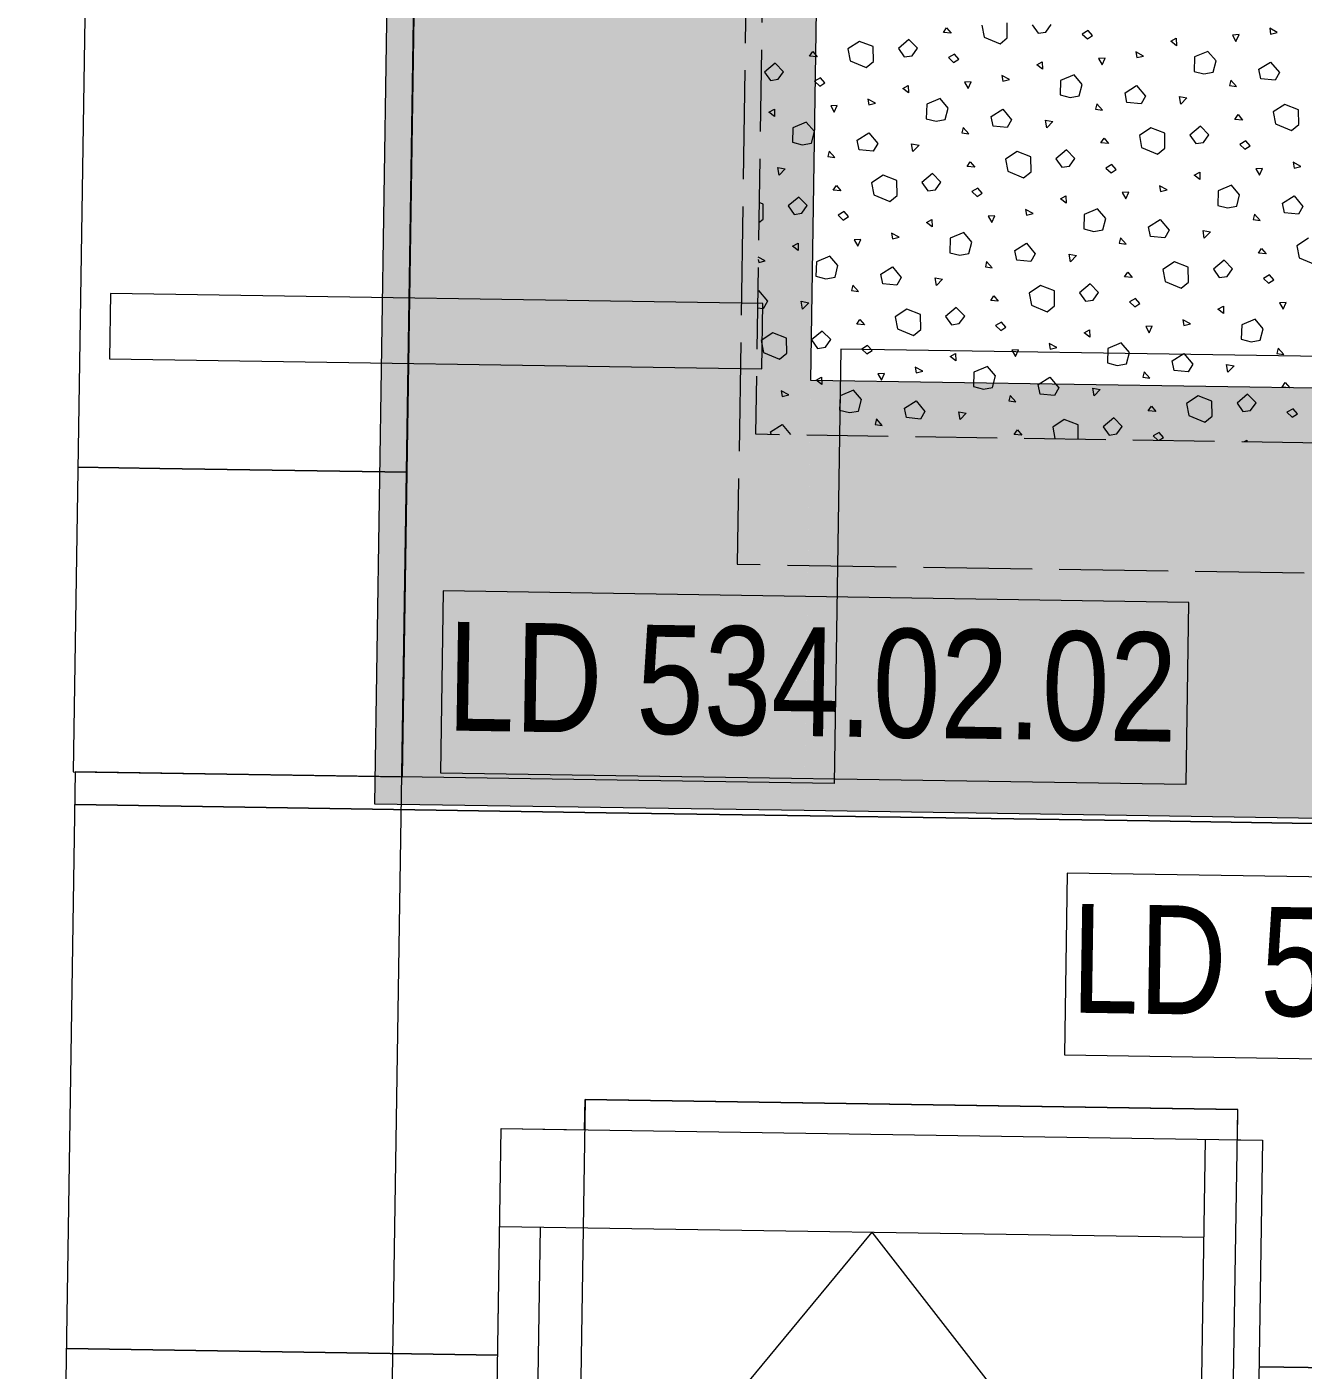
# Model space of a CAD drawing. Header units: metres. Extents: x -19025 to 34897, y -14024 to 26069.
# Drawn here: x -13480 to -12306, y -2126 to -892 of the extents above; entities that cross this region are included whole.
import ezdxf
from ezdxf.enums import TextEntityAlignment as Align

# ---------------------------------------------------------------- set-up
doc = ezdxf.new("R2010")
doc.units = ezdxf.units.M
doc.header["$MEASUREMENT"] = 0
for name, pattern in [('Strichlinie eng', [0.1, 0.075, -0.025]), ('Strichlinie mittel', [0.15, 0.1, -0.05]), ('Untersicht', [0.125, 0.1, -0.025])]:
    doc.linetypes.add(name, pattern=pattern)
for name, color, linetype in [('11__100 Achsraster', 7, 'Continuous'), ('140 Bruestung Attika', 7, 'Continuous'), ('220 Bodenaufbau', 7, 'Continuous'), ('221 Gefälledämmung 3D', 7, 'Continuous'), ('310 Dachkonstruktion massiv', 7, 'Continuous'), ('330 Dachdeckung', 7, 'Continuous'), ('520 Post', 7, 'Continuous'), ('930 Beschriftung Allgemein', 7, 'Continuous'), ('937 Beschriftung Detail', 7, 'Continuous')]:
    doc.layers.add(name, color=color, linetype=linetype)
doc.styles.add('ERSTELLTER_STIL_1', font='ARIALN.TTF')
doc.styles.add('ERSTELLTER_STIL_4', font='arialbd.ttf')
doc.styles.add('ERSTELLTER_STIL_9', font='arial.ttf', dxfattribs={"width": 0.8})
doc.linetypes.add('Grenze Bezirk', pattern='A,0,[2,22HAUS116_412 STG1 _ 2.DG_IndexB_2026-08-161.Shx,S=0.001587,R=0,X=0,Y=0],-0.25,0', length=0.25)

# ---------------------------------------------------------------- blocks, each defined once
blk = doc.blocks.new('Decke_5_1', base_point=(-13.2443, 2.8969))
at = {"layer": '220 Bodenaufbau', "color": 7, "linetype": 'Untersicht', "lineweight": 13, "flags": 128}
blk.add_lwpolyline([(-13.2443, 2.8969), (-13.182, 6.9564), (-14.5158, 6.9769), (-14.578, 2.9174)], close=True, dxfattribs=at)
blk = doc.blocks.new('*X670')
at = {"layer": '310 Dachkonstruktion massiv', "color": 8, "linetype": 'Continuous', "lineweight": 5}
for p, q in [((-15.1872, 2.6966), (-14.6987, 2.6891)), ((-14.6987, 2.6891), (-15.1872, 2.6966)), ((-14.6987, 2.6891), (-14.1987, 2.6815)), ((-14.1987, 2.6815), (-14.6987, 2.6891)), ((-14.1987, 2.6815), (-13.6988, 2.6738)), ((-13.6988, 2.6738), (-14.1987, 2.6815)), ((-15.1949, 2.1967), (-14.7982, 2.1906)), ((-14.7982, 2.1906), (-15.1949, 2.1967)), ((-14.0983, 2.1799), (-13.7064, 2.1739)), ((-13.7064, 2.1739), (-14.0983, 2.1799))]:
    blk.add_line(p, q, dxfattribs=at)
blk = doc.blocks.new('Einfache Dachfensteröffnung_19')
at = {"layer": '310 Dachkonstruktion massiv', "linetype": 'Continuous', "lineweight": 0}
for p, q in [((1.02, 0.6), (-1.02, 0.6)), ((-1.02, 0.6), (-1.02, 0)), ((-1.02, 0), (1.02, 0))]:
    blk.add_line(p, q, dxfattribs=at)
blk = doc.blocks.new('VELUX GGU_3')
at = {"layer": '310 Dachkonstruktion massiv', "color": 7, "linetype": 'Continuous', "lineweight": 13}
for p, q in [((-0.47, 0.6475), (0.47, 0.6475)), ((-0.38, 0), (-0.38, 0.6475)), ((0, 0.6475), (-0.38, 0.3425)), ((0, 0.6475), (0.38, 0.3425)), ((0.38, 0), (0.38, 0.6475)), ((0, 0.0375), (-0.38, 0.3425)), ((0, 0.0375), (0.38, 0.3425)), ((-0.38, 0.0375), (0.38, 0.0375))]:
    blk.add_line(p, q, dxfattribs=at)
at = {"layer": '310 Dachkonstruktion massiv', "color": 7, "linetype": 'Continuous', "lineweight": 13, "flags": 128}
blk.add_lwpolyline([(-0.47, 0), (0.47, 0), (0.47, 0.7), (-0.47, 0.7)], close=True, dxfattribs=at)
at = {"layer": '310 Dachkonstruktion massiv', "color": 255, "linetype": 'Continuous', "lineweight": 13, "style": 'ERSTELLTER_STIL_1'}
blk.add_attdef('BO_edinum', text='', height=0.005, rotation=180, dxfattribs=at).set_placement((0, 0.35), align=Align.MIDDLE_CENTER)
blk = doc.blocks.new('Dachfläche_32_1', base_point=(-13.323, -0.1695))
at = {"layer": '310 Dachkonstruktion massiv', "color": 7, "linetype": 'Continuous', "lineweight": 13, "flags": 128}
for points in [[(-15.1867, 2.7267), (-15.2312, -0.1695), (-13.323, -0.1695), (-13.2758, 3.0966), (-14.4829, 3.1151), (-14.489, 2.716)], [(-14.8257, 0.4172), (-14.8113, 1.3571), (-14.7344, 1.3559), (-14.7328, 1.4579), (-14.8094, 1.4591), (-14.795, 2.3989), (-14.7184, 2.3978), (-14.718, 2.4256), (-14.1181, 2.4164), (-14.1185, 2.3886), (-14.0951, 2.3882), (-14.1095, 1.4483), (-14.1329, 1.4487), (-14.1345, 1.3467), (-14.1114, 1.3463), (-14.1258, 0.4064), (-14.1489, 0.4068), (-14.1494, 0.3766), (-14.7493, 0.3858), (-14.7488, 0.416)]]:
    blk.add_lwpolyline(points, close=True, dxfattribs=at)
at = {"layer": '310 Dachkonstruktion massiv', "color": 7, "linetype": 'Continuous', "lineweight": 13}
blk.add_blockref('*X670', (0, 0), dxfattribs=at)
at = {"layer": '310 Dachkonstruktion massiv', "linetype": 'Continuous', "lineweight": 0, "rotation": 269.1211930973006}
blk.add_blockref('Einfache Dachfensteröffnung_19', (-14.7336, 1.4057), dxfattribs=at)
at = {"layer": '310 Dachkonstruktion massiv', "linetype": 'Continuous', "lineweight": 0}
ref = blk.add_blockref('VELUX GGU_3', (-14.8022, 1.929), dxfattribs=dict(at, xscale=-1, rotation=269.1211930973006))
ref.add_attrib('BO_edinum', '94/140', dxfattribs={"color": 8, "linetype": 'Continuous', "lineweight": 13, "height": 0.005, "rotation": 89.1212, "style": 'ERSTELLTER_STIL_1'}).set_placement((-14.4523, 1.9237), align=Align.MIDDLE_CENTER)
blk = doc.blocks.new('*X747')
at = {"layer": '330 Dachdeckung', "color": 8, "linetype": 'Continuous', "lineweight": 5}
for p, q in [((-15.1089, 3.0054), (-15.1842, 3.0066)), ((-15.1842, 3.0066), (-15.1089, 3.0054)), ((-14.8815, 3.0019), (-15.1089, 3.0054)), ((-15.1089, 3.0054), (-14.8815, 3.0019))]:
    blk.add_line(p, q, dxfattribs=at)
blk = doc.blocks.new('Dachfläche_52_1', base_point=(-15.1886, 2.7267))
at = {"layer": '330 Dachdeckung', "color": 7, "linetype": 'Continuous', "lineweight": 13, "flags": 128}
blk.add_lwpolyline([(-15.1886, 2.7267), (-14.8858, 2.7221), (-14.8181, 7.1373), (-15.1202, 7.142)], close=True, dxfattribs=at)
at = {"layer": '330 Dachdeckung', "color": 7, "linetype": 'Continuous', "lineweight": 13}
blk.add_blockref('*X747', (0, 0), dxfattribs=at)
blk = doc.blocks.new('Rohr liegend 27')
at = {"layer": '520 Post', "color": 7, "linetype": 'Continuous', "lineweight": 13}
for p, q in [((0.6, 0.03), (0, 0.03)), ((0, 0.03), (0, -0.03)), ((0.6, -0.03), (0.6, 0.03)), ((0, -0.03), (0.6, -0.03))]:
    blk.add_line(p, q, dxfattribs=at)
blk = doc.blocks.new('*X767')
at = {"layer": '930 Beschriftung Allgemein', "color": 254, "linetype": 'Continuous', "lineweight": 9, "true_color": 0xd4d4d4}
for p, q in [((-14.3884, 3.4059), (-14.3855, 3.4103)), ((-14.3855, 3.4103), (-14.3814, 3.4053)), ((-14.3531, 3.4128), (-14.351, 3.4017)), ((-14.3297, 3.4012), (-14.3298, 3.4148)), ((-14.3068, 3.4131), (-14.3013, 3.4054)), ((-14.2942, 3.4064), (-14.2893, 3.4134)), ((-14.2553, 3.4079), (-14.2608, 3.4046)), ((-14.2513, 3.4033), (-14.2553, 3.4079)), ((-14.0885, 3.4099), (-14.0876, 3.4046)), ((-14.0815, 3.4061), (-14.0885, 3.4099)), ((-14.4656, 3.3979), (-14.4762, 3.3911)), ((-14.4529, 3.3931), (-14.4656, 3.3979)), ((-14.4201, 3.3995), (-14.4299, 3.3914)), ((-14.4124, 3.3917), (-14.4201, 3.3995)), ((-14.3814, 3.4053), (-14.3884, 3.4059)), ((-14.351, 3.4017), (-14.3364, 3.3956)), ((-14.3364, 3.3956), (-14.3297, 3.4012)), ((-14.3013, 3.4054), (-14.2942, 3.4064)), ((-14.2608, 3.4046), (-14.256, 3.4002)), ((-14.256, 3.4002), (-14.2513, 3.4033)), ((-14.1795, 3.398), (-14.1746, 3.4007)), ((-14.1743, 3.3939), (-14.1795, 3.398)), ((-14.1746, 3.4007), (-14.1743, 3.3939)), ((-14.1167, 3.4041), (-14.1228, 3.4037)), ((-14.1228, 3.4037), (-14.1195, 3.3979)), ((-14.1195, 3.3979), (-14.1167, 3.4041)), ((-14.0876, 3.4046), (-14.0815, 3.4061)), ((-14.5115, 3.3842), (-14.5086, 3.3886)), ((-14.5045, 3.3836), (-14.5115, 3.3842)), ((-14.5086, 3.3886), (-14.5045, 3.3836)), ((-14.4762, 3.3911), (-14.4741, 3.38)), ((-14.4528, 3.3794), (-14.4529, 3.3931)), ((-14.4299, 3.3914), (-14.4244, 3.3837)), ((-14.4244, 3.3837), (-14.4173, 3.3847)), ((-14.4173, 3.3847), (-14.4124, 3.3917)), ((-14.3784, 3.3862), (-14.3839, 3.3829)), ((-14.3839, 3.3829), (-14.3791, 3.3785)), ((-14.3744, 3.3816), (-14.3784, 3.3862)), ((-14.2398, 3.3824), (-14.2459, 3.382)), ((-14.2459, 3.382), (-14.2426, 3.3762)), ((-14.2426, 3.3762), (-14.2398, 3.3824)), ((-14.2116, 3.3882), (-14.2107, 3.3829)), ((-14.2046, 3.3844), (-14.2116, 3.3882)), ((-14.2107, 3.3829), (-14.2046, 3.3844)), ((-14.1576, 3.3836), (-14.158, 3.3703)), ((-14.1453, 3.3887), (-14.1576, 3.3836)), ((-14.1378, 3.38), (-14.1453, 3.3887)), ((-14.5432, 3.3778), (-14.553, 3.3697)), ((-14.553, 3.3697), (-14.5475, 3.362)), ((-14.5355, 3.37), (-14.5432, 3.3778)), ((-14.5404, 3.363), (-14.5355, 3.37)), ((-14.4741, 3.38), (-14.4595, 3.3739)), ((-14.4595, 3.3739), (-14.4528, 3.3794)), ((-14.3791, 3.3785), (-14.3744, 3.3816)), ((-14.3027, 3.3763), (-14.2977, 3.379)), ((-14.2974, 3.3722), (-14.3027, 3.3763)), ((-14.2977, 3.379), (-14.2974, 3.3722)), ((-14.158, 3.3703), (-14.1489, 3.368)), ((-14.1405, 3.3695), (-14.1378, 3.38)), ((-14.0984, 3.3722), (-14.0877, 3.3789)), ((-14.0966, 3.3634), (-14.0984, 3.3722)), ((-14.0877, 3.3789), (-14.0796, 3.3692)), ((-14.5475, 3.362), (-14.5404, 3.363)), ((-14.5015, 3.3645), (-14.507, 3.3612)), ((-14.507, 3.3612), (-14.5022, 3.3568)), ((-14.5022, 3.3568), (-14.4975, 3.3599)), ((-14.4975, 3.3599), (-14.5015, 3.3645)), ((-14.4258, 3.3546), (-14.4208, 3.3573)), ((-14.4208, 3.3573), (-14.4205, 3.3505)), ((-14.3629, 3.3607), (-14.369, 3.3603)), ((-14.369, 3.3603), (-14.3657, 3.3545)), ((-14.3657, 3.3545), (-14.3629, 3.3607)), ((-14.3347, 3.3665), (-14.3338, 3.3612)), ((-14.3277, 3.3627), (-14.3347, 3.3665)), ((-14.3338, 3.3612), (-14.3277, 3.3627)), ((-14.2807, 3.3619), (-14.2811, 3.3486)), ((-14.2684, 3.367), (-14.2807, 3.3619)), ((-14.2609, 3.3583), (-14.2684, 3.367)), ((-14.2636, 3.3478), (-14.2609, 3.3583)), ((-14.1489, 3.368), (-14.1405, 3.3695)), ((-14.1242, 3.3623), (-14.1254, 3.3573)), ((-14.119, 3.3563), (-14.1242, 3.3623)), ((-14.0836, 3.3621), (-14.0966, 3.3634)), ((-14.0796, 3.3692), (-14.0836, 3.3621)), ((-14.4205, 3.3505), (-14.4258, 3.3546)), ((-14.3915, 3.3453), (-14.4038, 3.3402)), ((-14.384, 3.3366), (-14.3915, 3.3453)), ((-14.2811, 3.3486), (-14.272, 3.3463)), ((-14.272, 3.3463), (-14.2636, 3.3478)), ((-14.2215, 3.3505), (-14.2108, 3.3572)), ((-14.2197, 3.3417), (-14.2215, 3.3505)), ((-14.2108, 3.3572), (-14.2027, 3.3475)), ((-14.2027, 3.3475), (-14.2067, 3.3404)), ((-14.1715, 3.3472), (-14.1647, 3.3459)), ((-14.1703, 3.3401), (-14.1715, 3.3472)), ((-14.1647, 3.3459), (-14.1703, 3.3401)), ((-14.1254, 3.3573), (-14.119, 3.3563)), ((-14.5489, 3.3329), (-14.5439, 3.3356)), ((-14.5436, 3.3288), (-14.5489, 3.3329)), ((-14.5439, 3.3356), (-14.5436, 3.3288)), ((-14.486, 3.339), (-14.4921, 3.3386)), ((-14.4921, 3.3386), (-14.4888, 3.3328)), ((-14.4888, 3.3328), (-14.486, 3.339)), ((-14.4578, 3.3448), (-14.4569, 3.3395)), ((-14.4508, 3.341), (-14.4578, 3.3448)), ((-14.4569, 3.3395), (-14.4508, 3.341)), ((-14.4038, 3.3402), (-14.4042, 3.3268)), ((-14.3867, 3.3261), (-14.384, 3.3366)), ((-14.3446, 3.3288), (-14.3339, 3.3355)), ((-14.3339, 3.3355), (-14.3258, 3.3258)), ((-14.2473, 3.3405), (-14.2485, 3.3355)), ((-14.2485, 3.3355), (-14.2421, 3.3346)), ((-14.2421, 3.3346), (-14.2473, 3.3405)), ((-14.2067, 3.3404), (-14.2197, 3.3417)), ((-14.0746, 3.34), (-14.0852, 3.3331)), ((-14.0852, 3.3331), (-14.0831, 3.322)), ((-14.0619, 3.3351), (-14.0746, 3.34)), ((-14.0617, 3.3215), (-14.0619, 3.3351)), ((-14.5146, 3.3236), (-14.5269, 3.3184)), ((-14.5071, 3.3149), (-14.5146, 3.3236)), ((-14.4042, 3.3268), (-14.3951, 3.3246)), ((-14.3951, 3.3246), (-14.3867, 3.3261)), ((-14.3428, 3.32), (-14.3446, 3.3288)), ((-14.3258, 3.3258), (-14.3298, 3.3187)), ((-14.2946, 3.3255), (-14.2878, 3.3242)), ((-14.2934, 3.3184), (-14.2946, 3.3255)), ((-14.2878, 3.3242), (-14.2934, 3.3184)), ((-14.1205, 3.3262), (-14.1176, 3.3306)), ((-14.1135, 3.3256), (-14.1205, 3.3262)), ((-14.1176, 3.3306), (-14.1135, 3.3256)), ((-14.0831, 3.322), (-14.0685, 3.3159)), ((-14.0685, 3.3159), (-14.0617, 3.3215)), ((-14.5269, 3.3184), (-14.5273, 3.3051)), ((-14.5098, 3.3043), (-14.5071, 3.3149)), ((-14.4677, 3.3071), (-14.457, 3.3138)), ((-14.457, 3.3138), (-14.4489, 3.3041)), ((-14.3704, 3.3188), (-14.3716, 3.3138)), ((-14.3716, 3.3138), (-14.3652, 3.3129)), ((-14.3652, 3.3129), (-14.3704, 3.3188)), ((-14.3298, 3.3187), (-14.3428, 3.32)), ((-14.2436, 3.3045), (-14.2407, 3.3089)), ((-14.2407, 3.3089), (-14.2366, 3.3039)), ((-14.1977, 3.3183), (-14.2083, 3.3114)), ((-14.2083, 3.3114), (-14.2062, 3.3003)), ((-14.185, 3.3134), (-14.1977, 3.3183)), ((-14.1848, 3.2998), (-14.185, 3.3134)), ((-14.1522, 3.3198), (-14.162, 3.3117)), ((-14.162, 3.3117), (-14.1565, 3.304)), ((-14.1445, 3.312), (-14.1522, 3.3198)), ((-14.1494, 3.305), (-14.1445, 3.312)), ((-14.5273, 3.3051), (-14.5182, 3.3029)), ((-14.5182, 3.3029), (-14.5098, 3.3043)), ((-14.4935, 3.2971), (-14.4947, 3.2921)), ((-14.4883, 3.2912), (-14.4935, 3.2971)), ((-14.4659, 3.2983), (-14.4677, 3.3071)), ((-14.4529, 3.297), (-14.4659, 3.2983)), ((-14.4489, 3.3041), (-14.4529, 3.297)), ((-14.4177, 3.3038), (-14.4109, 3.3025)), ((-14.4165, 3.2967), (-14.4177, 3.3038)), ((-14.4109, 3.3025), (-14.4165, 3.2967)), ((-14.3208, 3.2966), (-14.3314, 3.2897)), ((-14.3081, 3.2917), (-14.3208, 3.2966)), ((-14.2753, 3.2981), (-14.2851, 3.29)), ((-14.2676, 3.2903), (-14.2753, 3.2981)), ((-14.2366, 3.3039), (-14.2436, 3.3045)), ((-14.2062, 3.3003), (-14.1916, 3.2942)), ((-14.1916, 3.2942), (-14.1848, 3.2998)), ((-14.1565, 3.304), (-14.1494, 3.305)), ((-14.1105, 3.3065), (-14.116, 3.3032)), ((-14.116, 3.3032), (-14.1112, 3.2988)), ((-14.1112, 3.2988), (-14.1065, 3.3019)), ((-14.1065, 3.3019), (-14.1105, 3.3065)), ((-14.4947, 3.2921), (-14.4883, 3.2912)), ((-14.3667, 3.2828), (-14.3638, 3.2872)), ((-14.3638, 3.2872), (-14.3597, 3.2822)), ((-14.3314, 3.2897), (-14.3293, 3.2786)), ((-14.3079, 3.2781), (-14.3081, 3.2917)), ((-14.2851, 3.29), (-14.2796, 3.2823)), ((-14.2796, 3.2823), (-14.2725, 3.2833)), ((-14.2725, 3.2833), (-14.2676, 3.2903)), ((-14.2336, 3.2848), (-14.2391, 3.2815)), ((-14.2296, 3.2802), (-14.2336, 3.2848)), ((-14.0668, 3.2868), (-14.0659, 3.2815)), ((-14.0598, 3.283), (-14.0668, 3.2868)), ((-14.5408, 3.2821), (-14.534, 3.2808)), ((-14.5396, 3.275), (-14.5408, 3.2821)), ((-14.534, 3.2808), (-14.5396, 3.275)), ((-14.4439, 3.2748), (-14.4545, 3.268)), ((-14.4312, 3.27), (-14.4439, 3.2748)), ((-14.3984, 3.2764), (-14.4082, 3.2683)), ((-14.3907, 3.2686), (-14.3984, 3.2764)), ((-14.3597, 3.2822), (-14.3667, 3.2828)), ((-14.3293, 3.2786), (-14.3147, 3.2725)), ((-14.3147, 3.2725), (-14.3079, 3.2781)), ((-14.2391, 3.2815), (-14.2343, 3.2771)), ((-14.2343, 3.2771), (-14.2296, 3.2802)), ((-14.1578, 3.2749), (-14.1528, 3.2776)), ((-14.1526, 3.2708), (-14.1578, 3.2749)), ((-14.1528, 3.2776), (-14.1526, 3.2708)), ((-14.095, 3.281), (-14.1011, 3.2806)), ((-14.1011, 3.2806), (-14.0978, 3.2748)), ((-14.0978, 3.2748), (-14.095, 3.281)), ((-14.0659, 3.2815), (-14.0598, 3.283)), ((-14.4898, 3.2611), (-14.4869, 3.2655)), ((-14.4828, 3.2605), (-14.4898, 3.2611)), ((-14.4869, 3.2655), (-14.4828, 3.2605)), ((-14.4545, 3.268), (-14.4524, 3.2569)), ((-14.431, 3.2563), (-14.4312, 3.27)), ((-14.4082, 3.2683), (-14.4027, 3.2606)), ((-14.4027, 3.2606), (-14.3956, 3.2616)), ((-14.3956, 3.2616), (-14.3907, 3.2686)), ((-14.3567, 3.2631), (-14.3622, 3.2598)), ((-14.3622, 3.2598), (-14.3574, 3.2554)), ((-14.3527, 3.2585), (-14.3567, 3.2631)), ((-14.2181, 3.2593), (-14.2242, 3.2589)), ((-14.2242, 3.2589), (-14.2209, 3.2531)), ((-14.2209, 3.2531), (-14.2181, 3.2593)), ((-14.1899, 3.2651), (-14.189, 3.2598)), ((-14.1829, 3.2613), (-14.1899, 3.2651)), ((-14.189, 3.2598), (-14.1829, 3.2613)), ((-14.1359, 3.2605), (-14.1363, 3.2472)), ((-14.1236, 3.2656), (-14.1359, 3.2605)), ((-14.1161, 3.2569), (-14.1236, 3.2656)), ((-14.5543, 3.2483), (-14.5579, 3.2497)), ((-14.5541, 3.2346), (-14.5543, 3.2483)), ((-14.5215, 3.2547), (-14.5313, 3.2466)), ((-14.5313, 3.2466), (-14.5258, 3.2389)), ((-14.5138, 3.2469), (-14.5215, 3.2547)), ((-14.5187, 3.2399), (-14.5138, 3.2469)), ((-14.4524, 3.2569), (-14.4378, 3.2508)), ((-14.4378, 3.2508), (-14.431, 3.2563)), ((-14.3574, 3.2554), (-14.3527, 3.2585)), ((-14.2809, 3.2532), (-14.2759, 3.2559)), ((-14.2757, 3.2491), (-14.2809, 3.2532)), ((-14.2759, 3.2559), (-14.2757, 3.2491)), ((-14.1363, 3.2472), (-14.1272, 3.2449)), ((-14.1272, 3.2449), (-14.1188, 3.2464)), ((-14.1188, 3.2464), (-14.1161, 3.2569)), ((-14.0767, 3.2491), (-14.066, 3.2558)), ((-14.0749, 3.2403), (-14.0767, 3.2491)), ((-14.066, 3.2558), (-14.0579, 3.2461)), ((-14.5582, 3.2313), (-14.5541, 3.2346)), ((-14.5258, 3.2389), (-14.5187, 3.2399)), ((-14.4798, 3.2414), (-14.4853, 3.2381)), ((-14.4853, 3.2381), (-14.4805, 3.2337)), ((-14.4805, 3.2337), (-14.4758, 3.2368)), ((-14.4758, 3.2368), (-14.4798, 3.2414)), ((-14.404, 3.2315), (-14.399, 3.2342)), ((-14.399, 3.2342), (-14.3988, 3.2274)), ((-14.3412, 3.2376), (-14.3473, 3.2372)), ((-14.3473, 3.2372), (-14.344, 3.2314)), ((-14.344, 3.2314), (-14.3412, 3.2376)), ((-14.313, 3.2434), (-14.3121, 3.2381)), ((-14.306, 3.2396), (-14.313, 3.2434)), ((-14.3121, 3.2381), (-14.306, 3.2396)), ((-14.259, 3.2388), (-14.2594, 3.2255)), ((-14.2467, 3.2439), (-14.259, 3.2388)), ((-14.2392, 3.2352), (-14.2467, 3.2439)), ((-14.2419, 3.2247), (-14.2392, 3.2352)), ((-14.1998, 3.2274), (-14.1891, 3.2341)), ((-14.1891, 3.2341), (-14.181, 3.2244)), ((-14.1025, 3.2392), (-14.1037, 3.2342)), ((-14.1037, 3.2342), (-14.0973, 3.2332)), ((-14.0973, 3.2332), (-14.1025, 3.2392)), ((-14.0619, 3.239), (-14.0749, 3.2403)), ((-14.0579, 3.2461), (-14.0619, 3.239)), ((-14.4361, 3.2217), (-14.4352, 3.2164)), ((-14.4291, 3.2179), (-14.4361, 3.2217)), ((-14.3988, 3.2274), (-14.404, 3.2315)), ((-14.3698, 3.2222), (-14.3821, 3.2171)), ((-14.3623, 3.2135), (-14.3698, 3.2222)), ((-14.2594, 3.2255), (-14.2503, 3.2232)), ((-14.2503, 3.2232), (-14.2419, 3.2247)), ((-14.198, 3.2186), (-14.1998, 3.2274)), ((-14.181, 3.2244), (-14.185, 3.2173)), ((-14.1498, 3.2241), (-14.143, 3.2228)), ((-14.1486, 3.217), (-14.1498, 3.2241)), ((-14.143, 3.2228), (-14.1486, 3.217)), ((-14.5271, 3.2098), (-14.5221, 3.2125)), ((-14.5219, 3.2057), (-14.5271, 3.2098)), ((-14.5221, 3.2125), (-14.5219, 3.2057)), ((-14.4643, 3.2159), (-14.4704, 3.2155)), ((-14.4704, 3.2155), (-14.4671, 3.2097)), ((-14.4671, 3.2097), (-14.4643, 3.2159)), ((-14.4352, 3.2164), (-14.4291, 3.2179)), ((-14.3821, 3.2171), (-14.3825, 3.2037)), ((-14.365, 3.203), (-14.3623, 3.2135)), ((-14.3229, 3.2057), (-14.3122, 3.2124)), ((-14.3122, 3.2124), (-14.3041, 3.2027)), ((-14.2256, 3.2174), (-14.2268, 3.2124)), ((-14.2268, 3.2124), (-14.2204, 3.2115)), ((-14.2204, 3.2115), (-14.2256, 3.2174)), ((-14.185, 3.2173), (-14.198, 3.2186)), ((-14.0529, 3.2169), (-14.0635, 3.21)), ((-14.0635, 3.21), (-14.0614, 3.1989)), ((-14.5522, 3.1962), (-14.5587, 3.1997)), ((-14.5587, 3.1973), (-14.5583, 3.1947)), ((-14.4929, 3.2005), (-14.5052, 3.1953)), ((-14.4854, 3.1918), (-14.4929, 3.2005)), ((-14.3825, 3.2037), (-14.3734, 3.2015)), ((-14.3734, 3.2015), (-14.365, 3.203)), ((-14.3211, 3.1969), (-14.3229, 3.2057)), ((-14.3081, 3.1956), (-14.3211, 3.1969)), ((-14.3041, 3.2027), (-14.3081, 3.1956)), ((-14.2729, 3.2024), (-14.2661, 3.2011)), ((-14.2717, 3.1953), (-14.2729, 3.2024)), ((-14.2661, 3.2011), (-14.2717, 3.1953)), ((-14.0988, 3.2031), (-14.0959, 3.2075)), ((-14.0918, 3.2025), (-14.0988, 3.2031)), ((-14.0959, 3.2075), (-14.0918, 3.2025)), ((-14.0614, 3.1989), (-14.0468, 3.1928)), ((-14.5583, 3.1947), (-14.5522, 3.1962)), ((-14.5052, 3.1953), (-14.5056, 3.182)), ((-14.4881, 3.1812), (-14.4854, 3.1918)), ((-14.446, 3.184), (-14.4353, 3.1907)), ((-14.4353, 3.1907), (-14.4272, 3.181)), ((-14.3487, 3.1957), (-14.3499, 3.1907)), ((-14.3499, 3.1907), (-14.3435, 3.1898)), ((-14.3435, 3.1898), (-14.3487, 3.1957)), ((-14.2219, 3.1814), (-14.219, 3.1858)), ((-14.219, 3.1858), (-14.2149, 3.1808)), ((-14.176, 3.1952), (-14.1866, 3.1883)), ((-14.1866, 3.1883), (-14.1845, 3.1772)), ((-14.1633, 3.1903), (-14.176, 3.1952)), ((-14.1631, 3.1767), (-14.1633, 3.1903)), ((-14.1305, 3.1967), (-14.1403, 3.1886)), ((-14.1403, 3.1886), (-14.1348, 3.1809)), ((-14.1227, 3.1889), (-14.1305, 3.1967)), ((-14.1277, 3.1819), (-14.1227, 3.1889)), ((-14.5056, 3.182), (-14.4965, 3.1798)), ((-14.4965, 3.1798), (-14.4881, 3.1812)), ((-14.4718, 3.174), (-14.473, 3.169)), ((-14.4666, 3.1681), (-14.4718, 3.174)), ((-14.4442, 3.1752), (-14.446, 3.184)), ((-14.4312, 3.1739), (-14.4442, 3.1752)), ((-14.4272, 3.181), (-14.4312, 3.1739)), ((-14.396, 3.1807), (-14.3892, 3.1794)), ((-14.3948, 3.1736), (-14.396, 3.1807)), ((-14.3892, 3.1794), (-14.3948, 3.1736)), ((-14.2991, 3.1735), (-14.3097, 3.1666)), ((-14.2864, 3.1686), (-14.2991, 3.1735)), ((-14.2536, 3.175), (-14.2634, 3.1669)), ((-14.2458, 3.1672), (-14.2536, 3.175)), ((-14.2149, 3.1808), (-14.2219, 3.1814)), ((-14.1845, 3.1772), (-14.1699, 3.1711)), ((-14.1699, 3.1711), (-14.1631, 3.1767)), ((-14.1348, 3.1809), (-14.1277, 3.1819)), ((-14.0887, 3.1834), (-14.0943, 3.1801)), ((-14.0943, 3.1801), (-14.0895, 3.1757)), ((-14.0895, 3.1757), (-14.0848, 3.1788)), ((-14.0848, 3.1788), (-14.0887, 3.1834)), ((-14.5592, 3.1685), (-14.5584, 3.169)), ((-14.5584, 3.169), (-14.5503, 3.1592)), ((-14.473, 3.169), (-14.4666, 3.1681)), ((-14.345, 3.1597), (-14.3421, 3.1641)), ((-14.3421, 3.1641), (-14.338, 3.1591)), ((-14.3097, 3.1666), (-14.3076, 3.1555)), ((-14.2862, 3.155), (-14.2864, 3.1686)), ((-14.2634, 3.1669), (-14.2579, 3.1592)), ((-14.2579, 3.1592), (-14.2508, 3.1602)), ((-14.2508, 3.1602), (-14.2458, 3.1672)), ((-14.2118, 3.1617), (-14.2174, 3.1584)), ((-14.2079, 3.1571), (-14.2118, 3.1617)), ((-14.5543, 3.1522), (-14.5594, 3.1527)), ((-14.5503, 3.1592), (-14.5543, 3.1522)), ((-14.5191, 3.159), (-14.5123, 3.1577)), ((-14.5179, 3.1519), (-14.5191, 3.159)), ((-14.5123, 3.1577), (-14.5179, 3.1519)), ((-14.4222, 3.1517), (-14.4328, 3.1448)), ((-14.4095, 3.1469), (-14.4222, 3.1517)), ((-14.3767, 3.1533), (-14.3865, 3.1452)), ((-14.3689, 3.1455), (-14.3767, 3.1533)), ((-14.338, 3.1591), (-14.345, 3.1597)), ((-14.3076, 3.1555), (-14.293, 3.1494)), ((-14.293, 3.1494), (-14.2862, 3.155)), ((-14.2174, 3.1584), (-14.2126, 3.154)), ((-14.2126, 3.154), (-14.2079, 3.1571)), ((-14.1361, 3.1518), (-14.1311, 3.1545)), ((-14.1309, 3.1477), (-14.1361, 3.1518)), ((-14.1311, 3.1545), (-14.1309, 3.1477)), ((-14.0733, 3.1579), (-14.0794, 3.1575)), ((-14.0794, 3.1575), (-14.0761, 3.1517)), ((-14.0761, 3.1517), (-14.0733, 3.1579)), ((-14.4681, 3.138), (-14.4652, 3.1424)), ((-14.4611, 3.1374), (-14.4681, 3.138)), ((-14.4652, 3.1424), (-14.4611, 3.1374)), ((-14.4328, 3.1448), (-14.4307, 3.1338)), ((-14.4093, 3.1332), (-14.4095, 3.1469)), ((-14.3865, 3.1452), (-14.381, 3.1375)), ((-14.381, 3.1375), (-14.3739, 3.1385)), ((-14.3739, 3.1385), (-14.3689, 3.1455)), ((-14.335, 3.14), (-14.3405, 3.1367)), ((-14.3405, 3.1367), (-14.3357, 3.1323)), ((-14.3357, 3.1323), (-14.331, 3.1354)), ((-14.331, 3.1354), (-14.335, 3.14)), ((-14.1964, 3.1362), (-14.2025, 3.1358)), ((-14.2025, 3.1358), (-14.1992, 3.13)), ((-14.1992, 3.13), (-14.1964, 3.1362)), ((-14.1682, 3.142), (-14.1673, 3.1367)), ((-14.1612, 3.1382), (-14.1682, 3.142)), ((-14.1673, 3.1367), (-14.1612, 3.1382)), ((-14.1142, 3.1374), (-14.1146, 3.1241)), ((-14.1018, 3.1425), (-14.1142, 3.1374)), ((-14.0944, 3.1338), (-14.1018, 3.1425)), ((-14.5453, 3.13), (-14.5559, 3.1231)), ((-14.5559, 3.1231), (-14.5538, 3.1121)), ((-14.5326, 3.1252), (-14.5453, 3.13)), ((-14.5324, 3.1115), (-14.5326, 3.1252)), ((-14.4998, 3.1316), (-14.5096, 3.1235)), ((-14.5096, 3.1235), (-14.5041, 3.1158)), ((-14.4921, 3.1238), (-14.4998, 3.1316)), ((-14.497, 3.1168), (-14.4921, 3.1238)), ((-14.4307, 3.1338), (-14.4161, 3.1277)), ((-14.4161, 3.1277), (-14.4093, 3.1332)), ((-14.2592, 3.1301), (-14.2542, 3.1328)), ((-14.254, 3.126), (-14.2592, 3.1301)), ((-14.2542, 3.1328), (-14.254, 3.126)), ((-14.1146, 3.1241), (-14.1055, 3.1218)), ((-14.1055, 3.1218), (-14.0971, 3.1233)), ((-14.0971, 3.1233), (-14.0944, 3.1338)), ((-14.5538, 3.1121), (-14.5392, 3.106)), ((-14.5392, 3.106), (-14.5324, 3.1115)), ((-14.5041, 3.1158), (-14.497, 3.1168)), ((-14.4581, 3.1183), (-14.4636, 3.115)), ((-14.4636, 3.115), (-14.4588, 3.1106)), ((-14.4588, 3.1106), (-14.4541, 3.1137)), ((-14.4541, 3.1137), (-14.4581, 3.1183)), ((-14.3823, 3.1084), (-14.3773, 3.1111)), ((-14.3773, 3.1111), (-14.3771, 3.1043)), ((-14.3195, 3.1145), (-14.3256, 3.1141)), ((-14.3256, 3.1141), (-14.3223, 3.1083)), ((-14.3223, 3.1083), (-14.3195, 3.1145)), ((-14.2913, 3.1203), (-14.2904, 3.115)), ((-14.2843, 3.1165), (-14.2913, 3.1203)), ((-14.2904, 3.115), (-14.2843, 3.1165)), ((-14.2373, 3.1157), (-14.2377, 3.1024)), ((-14.2249, 3.1208), (-14.2373, 3.1157)), ((-14.2175, 3.1121), (-14.2249, 3.1208)), ((-14.2202, 3.1016), (-14.2175, 3.1121)), ((-14.1781, 3.1043), (-14.1674, 3.111)), ((-14.1674, 3.111), (-14.1593, 3.1013)), ((-14.0808, 3.1161), (-14.082, 3.1111)), ((-14.082, 3.1111), (-14.0756, 3.1101)), ((-14.0756, 3.1101), (-14.0808, 3.1161)), ((-14.4144, 3.0986), (-14.4135, 3.0933)), ((-14.4074, 3.0948), (-14.4144, 3.0986)), ((-14.3771, 3.1043), (-14.3823, 3.1084)), ((-14.348, 3.0991), (-14.3604, 3.0939)), ((-14.3406, 3.0904), (-14.348, 3.0991)), ((-14.2377, 3.1024), (-14.2286, 3.1001)), ((-14.2286, 3.1001), (-14.2202, 3.1016)), ((-14.1763, 3.0955), (-14.1781, 3.1043)), ((-14.1593, 3.1013), (-14.1633, 3.0942)), ((-14.1281, 3.101), (-14.1213, 3.0997)), ((-14.1269, 3.0939), (-14.1281, 3.101)), ((-14.1213, 3.0997), (-14.1269, 3.0939)), ((-14.5054, 3.0867), (-14.5004, 3.0894)), ((-14.5002, 3.0826), (-14.5054, 3.0867)), ((-14.5004, 3.0894), (-14.5002, 3.0826)), ((-14.4426, 3.0928), (-14.4487, 3.0924)), ((-14.4487, 3.0924), (-14.4454, 3.0866)), ((-14.4454, 3.0866), (-14.4426, 3.0928)), ((-14.4135, 3.0933), (-14.4074, 3.0948)), ((-14.3604, 3.0939), (-14.3608, 3.0806)), ((-14.3433, 3.0798), (-14.3406, 3.0904)), ((-14.3012, 3.0826), (-14.2905, 3.0893)), ((-14.2905, 3.0893), (-14.2824, 3.0796)), ((-14.2039, 3.0943), (-14.2051, 3.0893)), ((-14.2051, 3.0893), (-14.1987, 3.0884)), ((-14.1987, 3.0884), (-14.2039, 3.0943)), ((-14.1633, 3.0942), (-14.1763, 3.0955)), ((-14.5375, 3.0769), (-14.5366, 3.0716)), ((-14.5305, 3.0731), (-14.5375, 3.0769)), ((-14.4711, 3.0774), (-14.4835, 3.0722)), ((-14.4637, 3.0687), (-14.4711, 3.0774)), ((-14.3608, 3.0806), (-14.3517, 3.0784)), ((-14.3517, 3.0784), (-14.3433, 3.0798)), ((-14.2994, 3.0738), (-14.3012, 3.0826)), ((-14.2864, 3.0725), (-14.2994, 3.0738)), ((-14.2824, 3.0796), (-14.2864, 3.0725)), ((-14.2512, 3.0793), (-14.2444, 3.078)), ((-14.25, 3.0722), (-14.2512, 3.0793)), ((-14.2444, 3.078), (-14.25, 3.0722)), ((-14.1088, 3.0736), (-14.1185, 3.0655)), ((-14.101, 3.0658), (-14.1088, 3.0736)), ((-14.0771, 3.08), (-14.0742, 3.0844)), ((-14.0701, 3.0794), (-14.0771, 3.08)), ((-14.0742, 3.0844), (-14.0701, 3.0794)), ((-14.5366, 3.0716), (-14.5305, 3.0731)), ((-14.4835, 3.0722), (-14.4839, 3.0589)), ((-14.4664, 3.0581), (-14.4637, 3.0687)), ((-14.4243, 3.0609), (-14.4136, 3.0676)), ((-14.4136, 3.0676), (-14.4055, 3.0579)), ((-14.327, 3.0726), (-14.3282, 3.0676)), ((-14.3282, 3.0676), (-14.3218, 3.0667)), ((-14.3218, 3.0667), (-14.327, 3.0726)), ((-14.2002, 3.0583), (-14.1973, 3.0627)), ((-14.1973, 3.0627), (-14.1932, 3.0577)), ((-14.1543, 3.0721), (-14.1649, 3.0652)), ((-14.1649, 3.0652), (-14.1628, 3.0541)), ((-14.1416, 3.0672), (-14.1543, 3.0721)), ((-14.1414, 3.0536), (-14.1416, 3.0672)), ((-14.1185, 3.0655), (-14.1131, 3.0578)), ((-14.106, 3.0588), (-14.101, 3.0658)), ((-14.4839, 3.0589), (-14.4748, 3.0567)), ((-14.4748, 3.0567), (-14.4664, 3.0581)), ((-14.4501, 3.0509), (-14.4513, 3.0459)), ((-14.4449, 3.045), (-14.4501, 3.0509)), ((-14.4225, 3.0521), (-14.4243, 3.0609)), ((-14.4095, 3.0508), (-14.4225, 3.0521)), ((-14.4055, 3.0579), (-14.4095, 3.0508)), ((-14.3743, 3.0576), (-14.3675, 3.0563)), ((-14.3731, 3.0505), (-14.3743, 3.0576)), ((-14.3675, 3.0563), (-14.3731, 3.0505)), ((-14.2774, 3.0504), (-14.288, 3.0435)), ((-14.2647, 3.0455), (-14.2774, 3.0504)), ((-14.2319, 3.0519), (-14.2417, 3.0438)), ((-14.2241, 3.0441), (-14.2319, 3.0519)), ((-14.1932, 3.0577), (-14.2002, 3.0583)), ((-14.1628, 3.0541), (-14.1482, 3.048)), ((-14.1482, 3.048), (-14.1414, 3.0536)), ((-14.1131, 3.0578), (-14.106, 3.0588)), ((-14.067, 3.0603), (-14.0726, 3.057)), ((-14.0726, 3.057), (-14.0677, 3.0526)), ((-14.0677, 3.0526), (-14.063, 3.0557)), ((-14.063, 3.0557), (-14.067, 3.0603)), ((-14.5474, 3.0392), (-14.5367, 3.0459)), ((-14.5469, 3.0369), (-14.5474, 3.0392)), ((-14.5367, 3.0459), (-14.529, 3.0366)), ((-14.4513, 3.0459), (-14.4449, 3.045)), ((-14.3233, 3.0366), (-14.3204, 3.041)), ((-14.3163, 3.036), (-14.3233, 3.0366)), ((-14.3204, 3.041), (-14.3163, 3.036)), ((-14.288, 3.0435), (-14.2859, 3.0329)), ((-14.2645, 3.0326), (-14.2647, 3.0455)), ((-14.2417, 3.0438), (-14.2362, 3.0361)), ((-14.2362, 3.0361), (-14.2291, 3.0371)), ((-14.2291, 3.0371), (-14.2241, 3.0441)), ((-14.1901, 3.0386), (-14.1957, 3.0353)), ((-14.1861, 3.034), (-14.1901, 3.0386)), ((-14.1957, 3.0353), (-14.1914, 3.0314)), ((-14.1901, 3.0314), (-14.1861, 3.034)), ((-14.1116, 3.0302), (-14.1094, 3.0314)), ((-14.1094, 3.0314), (-14.1094, 3.0302))]:
    blk.add_line(p, q, dxfattribs=at)
blk = doc.blocks.new('Schraffur_1_1', base_point=(4.6971, 0))
at = {"layer": '930 Beschriftung Allgemein', "color": 254, "linetype": 'Strichlinie mittel', "lineweight": 9, "true_color": 0xd4d4d4}
blk.add_blockref('*X767', (0, 0), dxfattribs=at)
blk = doc.blocks.new('Wand_185_1', base_point=(-14.683, 2.919))
at = {"layer": '140 Bruestung Attika', "linetype": 'Continuous', "lineweight": 13, "true_color": 0xebebeb}
for points in [[(-14.849, 6.772), (-14.9054, 3.0924), (-14.5104, 3.0863), (-14.454, 6.7659)], [(-14.9115, 2.6974), (-14.5104, 3.0863), (-14.9054, 3.0924)], [(-14.5104, 3.0863), (-14.9115, 2.6974), (-14.5165, 2.6914)]]:
    blk.add_hatch(color=7, dxfattribs=at).paths.add_polyline_path(points)
at = {"layer": '140 Bruestung Attika', "color": 7, "linetype": 'Continuous', "lineweight": 13, "flags": 128}
for points in [[(-14.8429, 7.167), (-14.9115, 2.6974)], [(-14.5104, 3.0863), (-14.454, 6.7659)], [(-14.9115, 2.6974), (-14.5165, 2.6914)]]:
    blk.add_lwpolyline(points, dxfattribs=at)
blk = doc.blocks.new('Wand_187_1', base_point=(-13.5446, 2.9015))
at = {"layer": '140 Bruestung Attika', "linetype": 'Continuous', "lineweight": 13, "true_color": 0xebebeb}
blk.add_hatch(color=7, dxfattribs=at).paths.add_polyline_path([(-14.5165, 2.6914), (-13.5481, 2.6765), (-13.542, 3.0715), (-14.5104, 3.0863)])
at = {"layer": '140 Bruestung Attika', "color": 7, "linetype": 'Continuous', "lineweight": 13, "flags": 128}
for points in [[(-13.542, 3.0715), (-14.5104, 3.0863)], [(-13.542, 3.0715), (-13.5481, 2.6765)], [(-14.5165, 2.6914), (-13.5481, 2.6765)]]:
    blk.add_lwpolyline(points, dxfattribs=at)
blk = doc.blocks.new('Dachfläche_79_1', base_point=(-13.8038, 3.0255))
at = {"layer": '221 Gefälledämmung 3D', "color": 32, "linetype": 'Strichlinie eng', "lineweight": 5, "true_color": 0xdd6f00, "flags": 128}
blk.add_lwpolyline([(-13.8038, 3.0255), (-13.6249, 3.0228), (-14.5032, 6.8166), (-14.5612, 3.0371)], close=True, dxfattribs=at)
blk = doc.blocks.new('Standard-Rastermarker_14')
at = {"layer": '11__100 Achsraster', "color": 8, "linetype": 'Grenze Bezirk', "lineweight": 5}
blk.add_line((1, 0), (22.8752, 0), dxfattribs=at)
at = {"layer": '11__100 Achsraster', "color": 8, "lineweight": 5, "style": 'ERSTELLTER_STIL_4'}
blk.add_attdef('AC_MarkerText_1', text='', height=0.2, rotation=0.8788, dxfattribs=at).set_placement((24.123, 0.1), align=Align.TOP_CENTER)

msp = doc.modelspace()

# ---------------------------------------------------------------- linework, layer by layer
at = {"layer": '937 Beschriftung Detail', "color": 7, "linetype": 'Continuous', "lineweight": 13, "flags": 128}
for points in [[(-13099.654, -1577.287), (-12414.075, -1587.888), (-12411.491, -1420.765), (-13097.07, -1410.164), (-13099.654, -1577.287)], [(-12525.897, -1836.522), (-11838.981, -1847.156), (-11836.394, -1680.033), (-12523.31, -1669.399), (-12525.897, -1836.522)]]:
    msp.add_lwpolyline(points, close=True, dxfattribs=at)

# ---------------------------------------------------------------- block references
at = {"layer": '11__100 Achsraster', "color": 7, "linetype": 'Continuous', "lineweight": 18, "xscale": 999.9999999999995, "yscale": 999.9999999999995, "zscale": 999.9999999999995, "rotation": 269.1211930973006}
msp.add_blockref('Standard-Rastermarker_14', (-12895.958, 14031.111), dxfattribs=at)
at = {"layer": '140 Bruestung Attika', "color": 7, "lineweight": 30, "xscale": 1000, "yscale": 1000, "zscale": 1000}
for name, p in [('Wand_185_1', (-12931.704, -1384.095)), ('Wand_187_1', (-11793.299, -1401.557))]:
    msp.add_blockref(name, p, dxfattribs=at)
at = {"layer": '220 Bodenaufbau', "color": 7, "linetype": 'Untersicht', "lineweight": 13, "xscale": 1000, "yscale": 1000, "zscale": 1000}
msp.add_blockref('Decke_5_1', (-11492.988, -1406.164), dxfattribs=at)
at = {"layer": '221 Gefälledämmung 3D', "color": 32, "linetype": 'Strichlinie eng', "lineweight": 5, "true_color": 0xdd6f00, "xscale": 1000, "yscale": 1000, "zscale": 1000}
msp.add_blockref('Dachfläche_79_1', (-12052.457, -1277.568), dxfattribs=at)
at = {"layer": '310 Dachkonstruktion massiv', "color": 7, "linetype": 'Continuous', "lineweight": 13, "xscale": 1000, "yscale": 1000, "zscale": 1000}
msp.add_blockref('Dachfläche_32_1', (-11571.621, -4472.563), dxfattribs=at)
at = {"layer": '330 Dachdeckung', "color": 7, "linetype": 'Continuous', "lineweight": 13, "xscale": 1000, "yscale": 1000, "zscale": 1000}
msp.add_blockref('Dachfläche_52_1', (-13437.227, -1576.364), dxfattribs=at)
at = {"layer": '520 Post', "color": 7, "linetype": 'Continuous', "lineweight": 13, "xscale": 1000, "yscale": 1000, "zscale": 1000, "rotation": 359.1317549382006}
msp.add_blockref('Rohr liegend 27', (-13403.445, -1166.945), dxfattribs=at)
at = {"layer": '930 Beschriftung Allgemein', "color": 254, "linetype": 'Strichlinie mittel', "lineweight": 9, "true_color": 0xd4d4d4, "xscale": 1000, "yscale": 1000, "zscale": 1000}
msp.add_blockref('Schraffur_1_1', (6448.38, -4303.067), dxfattribs=at)

# ---------------------------------------------------------------- texts
at = {"layer": '937 Beschriftung Detail', "color": 7, "linetype": 'Continuous', "lineweight": 13, "char_height": 100, "attachment_point": 7, "style": 'ERSTELLTER_STIL_9'}
for s, insert, rotation in [('\\A1;{\\pql;\\fArial|b0|i0|c0|p0;\\W0.800000;LD 53\\fArial|b0|i0|c0|p0;\\W0.800000;4\\fArial|b0|i0|c0|p0;\\W0.800000;.02.0\\fArial|b0|i0|c0|p0;\\W0.800000;2}', (-13094.074, -1539.824), 359.114121), ('\\A1;{\\pql;\\fArial|b0|i0|c0|p0;\\W0.800000;LD 534.0\\fArial|b0|i0|c0|p0;\\W0.800000;3\\fArial|b0|i0|c0|p0;\\W0.800000;.01}', (-12520.316, -1799.059), 359.113042)]:
    msp.add_mtext(s, dxfattribs=dict(at, insert=insert, rotation=rotation))

doc.saveas('drawing.dxf')
